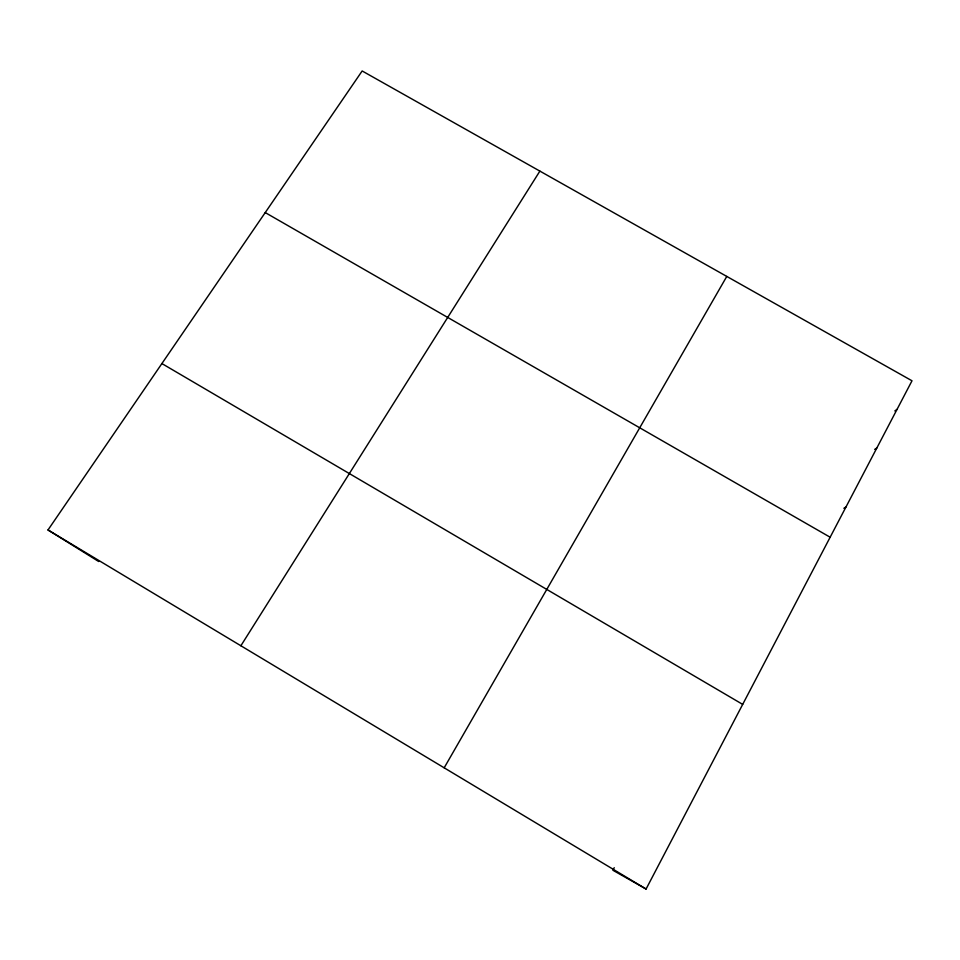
<?xml version="1.0" encoding="UTF-8"?>
<svg xmlns="http://www.w3.org/2000/svg" width="960" height="960" viewBox="0 0 960 960"><rect width="100%" height="100%" fill="white"/><g stroke="black" fill="none" stroke-linecap="round" stroke-linejoin="round"><path stroke-width="1.44" d="M614.232 867.696L612.876 870.24L646.08 889.032L912 380.784L362.16 70.968L48 529.968L98.712 561.528M444.18 767.82L726.78 276.42M240.876 645.768L539.88 171.108M894.828 410.952L897.06 409.344M874.692 449.412L876.84 447.972M843.864 508.284L845.904 507.108M265.236 212.58L830.148 537.228M161.892 363.564L742.68 704.388M48 529.968L646.08 889.032"/></g></svg>
